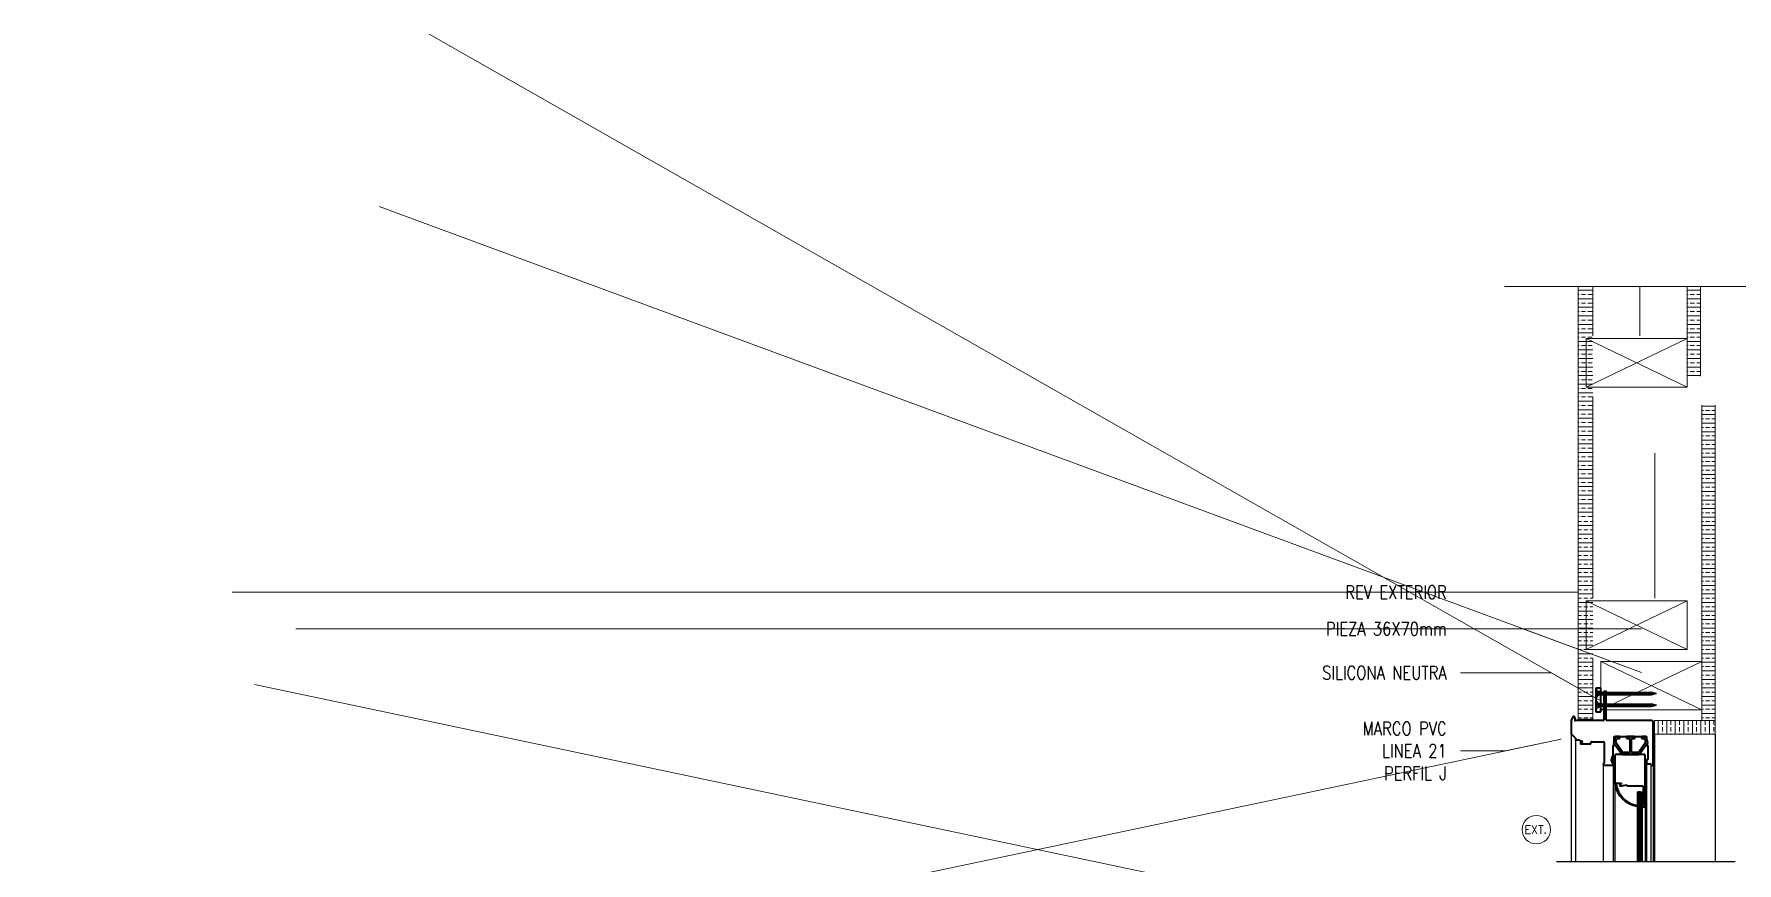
# Model space of a CAD drawing. Header units: metres. Extents: x -2 to 690, y -116 to 73.
# Drawn here: x 149.536 to 150.801, y 30.489 to 31.105 of the extents above; entities that cross this region are included whole.
import ezdxf

# ---------------------------------------------------------------- set-up
doc = ezdxf.new("R2010")
doc.units = ezdxf.units.M
doc.header["$LTSCALE"] = 5
doc.header["$MEASUREMENT"] = 0
doc.layers.get('0').update_dxf_attribs({"color": 30})
doc.layers.get('DEFPOINTS').update_dxf_attribs({"color": 210})
doc.layers.add('_AUX', color=210, linetype='Continuous', lineweight=18, plot=False)
for name, color, linetype, lineweight in [('A-ANNO-SYMB', 3, 'Continuous', 18), ('A-ANNO-TEXT', 3, 'Continuous', 18), ('A-DETL-PATT', 8, 'Continuous', 18), ('A-ELEV-MBE1', 7, 'Continuous', 35), ('A-ELEV-MBE2', 4, 'Continuous', 25), ('A-FURN', 8, 'Continuous', 18), ('A-WALL-PATT', 8, 'Continuous', 18), ('A-WALL-STUD', 3, 'Continuous', 18)]:
    doc.layers.add(name, color=color, linetype=linetype, lineweight=lineweight)
doc.styles.add('E-ROMANS', font='romans.shx', dxfattribs={"width": 0.8})
doc.dimstyles.new('E-0100_TICK_12', dxfattribs={"dimscale": 0.001, "dimtxt": 120, "dimasz": 120, "dimexe": 60, "dimexo": 40, "dimgap": 60, "dimtad": 0, "dimzin": 0, "dimdsep": 46, "dimtxsty": 'E-ROMANS', "dimblk": 'OBLIQUE', "dimcen": 60, "dimclrd": 256, "dimclre": 256, "dimclrt": 256, "dimadec": 0, "dimazin": 0, "dimtfac": 1, "dimtmove": 1, "dimatfit": 3, "dimldrblk": 'OPEN90', "dimfxl": 1, "dimtfill": 1, "dimtolj": 1, "dimtzin": 0, "dimlwd": -1, "dimarcsym": 0})
pattern_1 = [(0, (-420.2221840538066, 6.901949982656951), (0, 0.00635), []), (0, (-420.2221840538066, 6.90512498265695), (0, 0.00635), [0.003175, -0.0015875])]
pattern_2 = [(0, (0, 0.7523734458184386), (0, 0.00635), []), (0, (0, 0.7555484458184386), (0, 0.00635), [0.003175, -0.0015875])]

# ---------------------------------------------------------------- blocks, each defined once
blk = doc.blocks.new('_Oblique')
at = {"color": 0, "linetype": 'ByBlock', "lineweight": -2}
blk.add_line((-0.5, -0.5), (0.5, 0.5), dxfattribs=at)

msp = doc.modelspace()

# ---------------------------------------------------------------- hatches: boundary and pattern name
at = {"layer": 'A-DETL-PATT'}
h = msp.add_hatch(dxfattribs=at)
h.set_pattern_fill('BRASS', color=256, scale=0.001, style=0)
h.set_pattern_definition(pattern_2)
h.paths.add_polyline_path([(150.69406039334, 30.83589500208995), (150.6940603933401, 30.88089500208991), (150.69406039334, 30.9176797416679), (150.6830603933397, 30.9176797416679), (150.6830603933397, 30.74583338754369), (150.69406039334, 30.74583338754369)])
h = msp.add_hatch(dxfattribs=at)
h.set_pattern_fill('BRASS', color=256, scale=0.001, style=0)
h.set_pattern_definition(pattern_2)
h.paths.add_polyline_path([(150.7740603933401, 30.9176797416679), (150.76406039334, 30.9176797416679), (150.7640603933401, 30.8508950020899), (150.7740603933401, 30.85089500208991)])
h = msp.add_hatch(dxfattribs=at)
h.set_pattern_fill('BRASS', color=256, scale=0.001, style=0)
h.set_pattern_definition(pattern_1)
h.paths.add_polyline_path([(150.7850603933401, 30.8294930092229), (150.7750603933399, 30.8294930092229), (150.7750603933401, 30.59509583381033), (150.78506039334, 30.59509583381032)])
h = msp.add_hatch(dxfattribs=at)
h.set_pattern_fill('BRASS', color=256, scale=0.001, style=0)
h.set_pattern_definition(pattern_1)
h.paths.add_polyline_path([(150.6940603933401, 30.68589500208996), (150.6940603933401, 30.74583338754369), (150.6830603933396, 30.74583338754369), (150.6830603933397, 30.59589500208996), (150.6940603933395, 30.59589500208996), (150.6940603933401, 30.64089500208996)])
h = msp.add_hatch(dxfattribs=at)
h.set_pattern_fill('BRASS', color=256, scale=0.001, angle=90, style=0)
h.set_pattern_definition([(270, (-6.113466616852747e-05, 60.21759704628003), (-0.00635, -3.888253587292846e-19), []), (270, (-0.003236134666168566, 60.21759704628003), (-0.00635, -3.888253587292846e-19), [0.003175, -0.0015875])])
h.paths.add_polyline_path([(150.7398719298317, 30.59489500208996), (150.7398719298317, 30.58489500208995), (150.7849992586738, 30.58489500208995), (150.7849992586738, 30.59489500208996)])

# ---------------------------------------------------------------- linework, layer by layer
at = {"layer": '_AUX'}
msp.add_lwpolyline([(150.628373589192, 30.9176797416679), (150.8593997640821, 30.9176797416679)], dxfattribs=at)
at = {"layer": 'A-ANNO-SYMB'}
for p, q in [((150.6940603933401, 30.88089500208991), (150.6940603933401, 30.9176797416679)), ((150.6940603933401, 30.68589500208996), (150.6940603933401, 30.83589500208991)), ((150.6940603933396, 30.59589500208996), (150.6840603933396, 30.59589500208996))]:
    msp.add_line(p, q, dxfattribs=at)
for points in [[(150.6830603933397, 30.74583338754369), (150.6830603933397, 30.9176797416679)], [(150.7640603933401, 30.85089500208991), (150.7640603933401, 30.9176797416679)], [(150.7740603933401, 30.85089500208991), (150.7740603933401, 30.9176797416679)], [(150.77506039334, 30.8294930092229), (150.77506039334, 30.59509583381033)], [(150.78506039334, 30.59509583381033), (150.7850603933401, 30.8294930092229)], [(150.6830603933397, 30.59589500208996), (150.6830603933397, 30.74583338754369)], [(150.6940603933401, 30.64089500208996), (150.6940603933396, 30.59589500208996), (150.6830603933397, 30.59589500208996)], [(150.78506039334, 30.59509583381033), (150.77506039334, 30.59509583381033)]]:
    msp.add_lwpolyline(points, dxfattribs=at)
msp.add_lwpolyline([(150.7398719298317, 30.59489500208996), (150.7849992586738, 30.59489500208996), (150.7849992586738, 30.58489500208995), (150.7398719298317, 30.58489500208995)], close=True, dxfattribs=at)
at = {"layer": 'A-ANNO-TEXT'}
for start, end in [(0, 180), (180, 0)]:
    msp.add_arc((150.6520741389482, 30.51381485256162), 0.01057730889806408, start, end, dxfattribs=at)
at = {"layer": 'A-ELEV-MBE1'}
for p, q in [((150.6962032309939, 30.61905775113292), (150.6962032309939, 30.60150755061798)), ((150.6999883807161, 30.61905775113292), (150.6962032309939, 30.61905775113292)), ((150.6999883807161, 30.60150755061796), (150.6999883807161, 30.61905775113292)), ((150.7022037767461, 30.61646329783915), (150.7022037767461, 30.59539929996594)), ((150.70406039334, 30.59539929996594), (150.70406039334, 30.61646329783915)), ((150.6791959254494, 30.59763423853948), (150.6779194091293, 30.59499919342203)), ((150.6805851312258, 30.59731547354621), (150.6805851312258, 30.59538786553404)), ((150.6962032309939, 30.60150755061798), (150.6999883807161, 30.60150755061796)), ((150.6778689399126, 30.59477927775329), (150.6778689399126, 30.58525833888588)), ((150.6779427708565, 30.58508002089181), (150.6811011383789, 30.58192175194213)), ((150.7016994788701, 30.59489500208996), (150.6810779946699, 30.59489500208996)), ((150.7378634326524, 30.59489500208996), (150.7045646912159, 30.59489500208996)), ((150.7099226097166, 30.58308283964369), (150.7341171776139, 30.58308283964369)), ((150.7099226097166, 30.58023310423964), (150.7099226097166, 30.58308283964369)), ((150.713579557899, 30.58304380485892), (150.7110539284661, 30.58304380485892)), ((150.7248043256926, 30.58304380485892), (150.7195306868409, 30.58304380485892)), ((150.7332810840674, 30.58304380485892), (150.7307554546345, 30.58304380485892)), ((150.7341171776139, 30.58133494623639), (150.7341171776139, 30.58308283964369)), ((150.7388719298316, 30.56229967536093), (150.7388719298316, 30.59388650491067)), ((150.6811749693228, 30.58174343394806), (150.6811749693228, 30.5807884617388)), ((150.6814271182608, 30.5805364113735), (150.6828476591635, 30.5805364113735)), ((150.6867012415857, 30.57905715967557), (150.6828476591635, 30.5805364113735)), ((150.6847745482003, 30.57815765524698), (150.6847745482003, 30.57814119360794)), ((150.6867012415857, 30.57905715967557), (150.6852538086133, 30.57874948567063)), ((150.685354352756, 30.57756129047964), (150.6920972175344, 30.57756129047964)), ((150.6926014168377, 30.57806548978293), (150.6926014168377, 30.57869586212792)), ((150.6931057147137, 30.57920006143121), (150.7018966242478, 30.57920006143121)), ((150.7024009221237, 30.57869586212792), (150.7024009221237, 30.56337658198625)), ((150.709178090198, 30.57583764844299), (150.7099226097166, 30.5771270777854)), ((150.709178090198, 30.56230756117603), (150.709178090198, 30.57583764844299)), ((150.7096815009197, 30.57939355961936), (150.7093990901663, 30.57899473452041)), ((150.7093990901663, 30.57870532510604), (150.7150449394909, 30.57073365318876)), ((150.7105778223791, 30.58267849447417), (150.7097190571142, 30.5794734034973)), ((150.7099226097166, 30.5771270777854), (150.7099226097166, 30.57796614028949)), ((150.7099226097166, 30.5771270777854), (150.7099226097166, 30.5771270777854)), ((150.7110393397082, 30.57908009846892), (150.7116345216033, 30.5813014340114)), ((150.7161687667161, 30.57152952907826), (150.7111131706521, 30.5786677689116)), ((150.7121106276902, 30.58166674439616), (150.713579557899, 30.58166674439616)), ((150.714072421343, 30.58215960784024), (150.714072421343, 30.58255094141484)), ((150.7209856197278, 30.57111355233146), (150.7169731198569, 30.57111355233146)), ((150.7190378233968, 30.58255094141484), (150.7190378233968, 30.58215960784024)), ((150.7195306868409, 30.58166674439616), (150.7209856197278, 30.58166674439616)), ((150.7214784831719, 30.58117388095207), (150.7214784831719, 30.57160641577554)), ((150.7228565293616, 30.57160641577554), (150.7228565293616, 30.58117388095207)), ((150.7233493928057, 30.58166674439616), (150.7248043256926, 30.58166674439616)), ((150.7273618926766, 30.57111355233146), (150.7233493928057, 30.57111355233146)), ((150.7252971891367, 30.58215960784024), (150.7252971891367, 30.58255094141484)), ((150.7332218418814, 30.5786677689116), (150.7281662458174, 30.57152952907826)), ((150.7292900730426, 30.57073365318876), (150.7349359223672, 30.57870532510604)), ((150.7302625911904, 30.58255094141484), (150.7302625911904, 30.58215960784024)), ((150.7307554546345, 30.58166674439616), (150.7322243848432, 30.58166674439616)), ((150.7327004909302, 30.5813014340114), (150.7332956728253, 30.57908009846892)), ((150.7346159554193, 30.5794734034973), (150.7337571901543, 30.58267849447417)), ((150.7341171776139, 30.57754929628167), (150.7341171776139, 30.5771270777854)), ((150.7341171776139, 30.5771270777854), (150.7348616971325, 30.57583764844299)), ((150.7349359223672, 30.57899473452041), (150.7346534130411, 30.57939355961936)), ((150.7348616971325, 30.57583764844299), (150.7348616971325, 30.56621015249897)), ((150.7024009221237, 30.56180336187274), (150.7086738908946, 30.56180336187274)), ((150.7103851127725, 30.56883691751055), (150.7103851127725, 30.56767585384686)), ((150.7327153755933, 30.56983841602893), (150.7113866112909, 30.56983841602893)), ((150.7169731198569, 30.56973649186869), (150.7273618926766, 30.56973649186869)), ((150.7329657500358, 30.53121191933466), (150.7329657500358, 30.56958804139934)), ((150.7339049506149, 30.56517346353068), (150.7339049506149, 30.56381828620484)), ((150.7349134477942, 30.56280978902555), (150.736588887786, 30.56280978902555)), ((150.7370852012742, 30.56231347553736), (150.7370852012742, 30.56229967536093)), ((150.7375815147624, 30.56180336187274), (150.7383756163435, 30.56180336187274)), ((150.7104017791592, 30.54819435527281), (150.7104017791592, 30.54882114160537)), ((150.7104017791592, 30.54771712749062), (150.7104017791592, 30.54819435527281)), ((150.7114217300952, 30.54796355921266), (150.7114217300952, 30.54771712749062)), ((150.7149246904634, 30.5482099909347), (150.7116681618172, 30.5482099909347)), ((150.7139596541871, 30.54695171056682), (150.7139596541871, 30.54693544607316)), ((150.7158745720956, 30.54784536553858), (150.7144355631287, 30.54753949951023)), ((150.7145355158351, 30.5463595844251), (150.7155075411195, 30.5463595844251)), ((150.7158745720956, 30.54784536553858), (150.7149246904634, 30.5482099909347)), ((150.7155075411195, 30.5463595844251), (150.7193677461863, 30.54718000491411)), ((150.7193677461863, 30.54718000491411), (150.7193677461863, 30.54686023511159)), ((150.7198684954455, 30.5463595844251), (150.7312131276287, 30.5463595844251)), ((150.7314635022583, 30.5461092097955), (150.7314635022583, 30.53227601151043)), ((150.730105192408, 30.53203543561551), (150.730105192408, 30.54160353195893)), ((150.730105192408, 30.54160353195893), (150.7313057862235, 30.54160353195893)), ((150.7313057862235, 30.54160353195893), (150.7312898260319, 30.53203543561551)), ((150.7312898260319, 30.53204092079445), (150.730105192408, 30.53204092079445)), ((150.7314635022583, 30.53071107150278), (150.7324650007766, 30.53071107150278))]:
    msp.add_line(p, q, dxfattribs=at)
for points in [[(150.7071302425878, 30.56575730956655), (150.7103851127725, 30.56575730956655)], [(150.7071302425878, 30.56575730956655), (150.7103851127725, 30.56575730956655)], [(150.7103851127725, 30.56591204668467), (150.7076334561642, 30.56600610703312)], [(150.7076334561642, 30.56600600846043), (150.7103851127725, 30.56591194811199)], [(150.7076334561642, 30.56550861067266), (150.7103851127725, 30.56560267102111)], [(150.7103851127725, 30.56560257244842), (150.7076334561642, 30.56550851209997)], [(150.7103851127725, 30.56614595791906), (150.7076433134331, 30.56630783803359)], [(150.7076433134331, 30.5663077394609), (150.7103851127725, 30.56614591948014)], [(150.7076433134331, 30.56520687967219), (150.7103851127725, 30.56536869965295)], [(150.7103851127725, 30.56536866121403), (150.7076433134331, 30.5652067810995)], [(150.7103851127725, 30.56642581314594), (150.7076694351956, 30.56672026616359)], [(150.7076694351956, 30.5667201675909), (150.7103851127725, 30.56642571457325)], [(150.7076694351956, 30.56479445154218), (150.7103851127725, 30.56508890455984)], [(150.7103851127725, 30.56508880598716), (150.7076694351956, 30.5647943529695)], [(150.7103851127725, 30.56673548714182), (150.7077206929938, 30.56719410507873)], [(150.7077206929938, 30.56719400650605), (150.7103851127725, 30.56673538856913)], [(150.7077206929938, 30.56432061262704), (150.7103851127725, 30.56477923056396)], [(150.7103851127725, 30.56477913199127), (150.7077206929938, 30.56432051405436)], [(150.7103851127725, 30.56705191130091), (150.7078012268805, 30.56766074818759)], [(150.7078012268805, 30.5676606496149), (150.7103851127725, 30.56705181272822)], [(150.7078012268805, 30.56385396951818), (150.7103851127725, 30.56446280640487)], [(150.7103851127725, 30.56446270783218), (150.7078012268805, 30.5638538709455)], [(150.7103851127725, 30.56736312444544), (150.7079186269529, 30.5680802735512)], [(150.7079186269529, 30.56808017497851), (150.7103851127725, 30.56736302587275)], [(150.7079186269529, 30.56343444415458), (150.7103851127725, 30.56415159326034)], [(150.7103851127725, 30.56415149468765), (150.7079186269529, 30.5634343455819)], [(150.7103851127725, 30.56767585384686), (150.7081165609121, 30.56844627394477)], [(150.7081165609121, 30.56844617537208), (150.7103851127725, 30.56767575527417)], [(150.7081165609121, 30.56306844376101), (150.7103851127725, 30.56383886385892)], [(150.7103851127725, 30.56383876528623), (150.7081165609121, 30.56306834518832)]]:
    msp.add_lwpolyline(points, dxfattribs=at)
msp.add_lwpolyline([(150.7103851127725, 30.56767585384686), (150.7103851127725, 30.5495643796839, 0.414214), (150.7106354874021, 30.54931400505431), (150.7108946426033, 30.54931400505431)], format="xyb", dxfattribs=at)
for centre, radius, start, end in [((150.7026966401902, 30.61646329783915), 0.0004928634440826526, 90.00000000000001, 180), ((150.7035675298959, 30.61646329783915), 0.0004928634440826526, 0, 90.00000000000001), ((150.6798539566782, 30.59731547354621), 0.000731174547567133, 0, 154.153417972373), ((150.6783732396057, 30.59477929326431), 0.0005042996933303999, 154.1478392542318, 180.0017622779357), ((150.6781211046747, 30.58525830190008), 0.0002521647648307422, 179.9915962481421, 224.9915152559363), ((150.6810779946699, 30.59538786553404), 0.0004928634440826526, 180, 270), ((150.7016994792469, 30.59539929958919), 0.0005042974992372359, 269.9999571964684, 4.280430102214224e-05), ((150.7045646908392, 30.59539929958919), 0.0005042974992370118, 179.999957195699, 270.0000428035316), ((150.71105390681, 30.58255092527342), 0.0004928795859783889, 89.99748253942288, 164.9996898688442), ((150.7135795582672, 30.58255094178305), 0.0004928630758766891, 359.999957195699, 90.00004280353158), ((150.7195306864727, 30.58255094178305), 0.0004928630758768018, 89.99995719646844, 180.000042804301), ((150.7248043260608, 30.58255094178305), 0.0004928630758766891, 359.999957195699, 90.00004280353158), ((150.7307554542663, 30.58255094178305), 0.0004928630758768018, 89.99995719646844, 180.000042804301), ((150.7332811057235, 30.58255092527342), 0.0004928795859783823, 15.0003101311562, 90.00251746057872), ((150.7378634334058, 30.5938865056641), 0.001008496425859194, 359.999957195699, 90.00004280353158), ((150.6809228045607, 30.58174347093385), 0.0002521647648307036, 359.9915962480908, 44.99151525593636), ((150.6814270687861, 30.58078851083677), 0.0002520994681288484, 180.0111587164629, 270.0112443255283), ((150.6853795920704, 30.57815766085985), 0.0006050438700788569, 101.9988153062181, 180.0005315214874), ((150.6853544016091, 30.57814114388844), 0.0005798534108637012, 179.9950871761936, 269.9951727852076), ((150.6920972179111, 30.57806548940626), 0.0005041989266218994, 269.9999571964684, 4.280424972615634e-05), ((150.6931056650507, 30.57869581321832), 0.0005042482153385482, 89.99435698209243, 179.9944425912595), ((150.7018966739108, 30.57869581321832), 0.0005042482153380881, 0.005557408689190925, 90.00564301790759), ((150.7096034312409, 30.57885002981322), 0.000250389151209732, 144.6956744685281, 215.3043255314719), ((150.7094773041222, 30.57953836234216), 0.0002503281060003969, 324.6582817948256, 344.9599117910947), ((150.7115153444821, 30.578952556183), 0.0004927956771824968, 165.0003154465272, 215.3030675138176), ((150.7121106060341, 30.58117386481065), 0.0004928795859779465, 89.99748253942288, 164.9996898688442), ((150.7135795582672, 30.58215960747203), 0.0004928630758768018, 269.9999571964684, 4.280430102214224e-05), ((150.7169731100308, 30.57209928524724), 0.002362793378569641, 215.308138254135, 270.0002382746894), ((150.7169731478669, 30.57209926330588), 0.000985710974822694, 215.3095175278368, 269.9983718768911), ((150.7195306864727, 30.58215960747203), 0.0004928630758766891, 179.999957195699, 270.0000428035316), ((150.720985620096, 30.58117388132028), 0.0004928630758766891, 359.999957195699, 90.00004280353158), ((150.720985620096, 30.57160641540733), 0.0004928630758771401, 269.9999571964684, 4.280430102214224e-05), ((150.7233493924375, 30.58117388132028), 0.0004928630758771401, 89.99995719646844, 180.000042804301), ((150.7233493924375, 30.57160641540733), 0.0004928630758768018, 179.999957195699, 270.0000428035316), ((150.7248043260608, 30.58215960747203), 0.0004928630758768018, 269.9999571964684, 4.280430102214224e-05), ((150.7273618646666, 30.57209926330588), 0.000985710974822905, 270.0016281231106, 324.6904824721632), ((150.7273619025027, 30.57209928524724), 0.002362793378569654, 269.9997617253106, 324.6918617458654), ((150.7307554542663, 30.58215960747203), 0.0004928630758766891, 179.999957195699, 270.0000428035316), ((150.7322244064994, 30.58117386481065), 0.000492879585978389, 15.0003101311562, 90.00251746057872), ((150.7328196680514, 30.578952556183), 0.0004927956771824326, 324.6969324861824, 14.99968455347279), ((150.7348578045947, 30.5795381553096), 0.0002503673717642083, 194.9886206268242, 215.2772893588918), ((150.7347315812926, 30.57885002981322), 0.000250389151209732, 324.6956744685281, 35.3043255314719), ((150.7024009221237, 30.56258997192949), 0.0007866100567558923, 90.00000000000001, 270), ((150.7086738912713, 30.56230756079936), 0.0005041989266217865, 269.9999571964684, 4.280430102214224e-05), ((150.7113866105427, 30.56883691825875), 0.001001497770181546, 89.99995719646844, 180.000042804301), ((150.7346928250804, 30.56517344609526), 0.0007878744657553779, 94.59144949787634, 179.9987320618103), ((150.7349134470407, 30.56381828545141), 0.00100849642585897, 179.999957195699, 270.0000428035316), ((150.7346095368927, 30.56621014048788), 0.0002521602400922775, 274.5990250425026, 0.002729156436056286), ((150.7365888881567, 30.56231347590814), 0.0004963131174079215, 359.999957195699, 90.00004280353158), ((150.7375815143916, 30.56229967499014), 0.0004963131174078095, 179.999957195699, 270.0000428035316), ((150.7383756167143, 30.56229967499014), 0.0004963131174078095, 269.9999571964684, 4.280430102214224e-05), ((150.7108946426033, 30.54882114160537), 0.0004928634440826526, 90.00000000000001, 180), ((150.7297385899152, 30.55070889053277), 0.01956688264172495, 188.7949839441866, 261.969773419138), ((150.7116681618172, 30.54796355921266), 0.0002464317220413263, 90.00000000000001, 180), ((150.7300461192526, 30.55031931261115), 0.01880529816005018, 187.9538315144846, 260.8795580691357), ((150.714560569194, 30.54695173056787), 0.0006009150072853303, 102.0067075370886, 180.001907051214), ((150.7145355154049, 30.54693544564295), 0.0005758612178549246, 179.9999571957503, 270.0000428035316), ((150.7198684953615, 30.54686033360996), 0.0005007491848658484, 180.0112701945451, 270.0000096122066), ((150.7314635022583, 30.53149354150661), 0.0007824700038255246, 90.00000000000001, 270), ((150.7324650005937, 30.53121182095458), 0.0005007494517952686, 270.0000209331379, 0.01125665434979351)]:
    msp.add_arc(centre, radius, start, end, dxfattribs=at)
at = {"layer": 'A-ELEV-MBE2'}
for p, q in [((150.6967404689217, 30.61200984828202), (150.6967404689217, 30.61829246326261)), ((150.7005028360668, 30.61515463675051), (150.6967404689217, 30.61515463675051)), ((150.6967404689217, 30.60319966906128), (150.6967404689217, 30.60948228407097)), ((150.6994975538996, 30.61515115578687), (150.7375217780004, 30.61515115578687)), ((150.7005028360668, 30.61361751637333), (150.7005028360668, 30.6166847951713)), ((150.7005028360668, 30.61615445367671), (150.7375217780004, 30.61615445367671)), ((150.7005028360668, 30.61585703118499), (150.7022120093911, 30.61414785786793)), ((150.7005028360668, 30.61414785786793), (150.7375217780004, 30.61414785786793)), ((150.702129036415, 30.61615445367671), (150.7041356322238, 30.61414785786793)), ((150.7040526592404, 30.61615445367671), (150.7060592550492, 30.61414785786793)), ((150.7059762820658, 30.61615445367671), (150.7079828778746, 30.61414785786793)), ((150.7078999048913, 30.61615445367671), (150.7099065007, 30.61414785786793)), ((150.7098235277167, 30.61615445367671), (150.7118301235255, 30.61414785786793)), ((150.7117471505421, 30.61615445367671), (150.7137537463509, 30.61414785786793)), ((150.7136707733675, 30.61615445367671), (150.7156773691763, 30.61414785786793)), ((150.7155943962002, 30.61615445367671), (150.7176009920017, 30.61414785786793)), ((150.7175180190256, 30.61615445367671), (150.7195246148344, 30.61414785786793)), ((150.719441641851, 30.61615445367671), (150.7214482376598, 30.61414785786793)), ((150.7213652646765, 30.61615445367671), (150.7233718604852, 30.61414785786793)), ((150.7232888875019, 30.61615445367671), (150.7252954833106, 30.61414785786793)), ((150.7252125103273, 30.61615445367671), (150.7272191061361, 30.61414785786793)), ((150.7271361331527, 30.61615445367671), (150.7291427289615, 30.61414785786793)), ((150.7290597559781, 30.61615445367671), (150.7310663517869, 30.61414785786793)), ((150.7309833788108, 30.61615445367671), (150.7329899746196, 30.61414785786793)), ((150.7329070016362, 30.61615445367671), (150.734913597445, 30.61414785786793)), ((150.7348306244616, 30.61615445367671), (150.7368372202704, 30.61414785786793)), ((150.7367542472871, 30.61615445367671), (150.7385009393997, 30.61440776156406)), ((150.7413016033401, 30.61515115578687), (150.7375217780004, 30.61615445367671)), ((150.7375217780004, 30.61414785786793), (150.7413016033401, 30.61515115578687)), ((150.7375217780004, 30.61515115578687), (150.7413016033401, 30.61515115578687)), ((150.7390956238828, 30.61573669991368), (150.7400210671344, 30.61481125666206)), ((150.7005028360668, 30.60634445755887), (150.6967404689217, 30.60634445755887)), ((150.6994975538996, 30.60634097656612), (150.7375217780004, 30.60634097656612)), ((150.7005028360668, 30.60480733718169), (150.7005028360668, 30.60787461597966)), ((150.7005028360668, 30.60734427448507), (150.7375217780004, 30.60734427448507)), ((150.7005028360668, 30.60704685199335), (150.7022120093911, 30.60533767867629)), ((150.7005028360668, 30.60533767867629), (150.7375217780004, 30.60533767867629)), ((150.702129036415, 30.60734427448507), (150.7041356322238, 30.60533767867629)), ((150.7040526592404, 30.60734427448507), (150.7060592550492, 30.60533767867629)), ((150.7059762820658, 30.60734427448507), (150.7079828778746, 30.60533767867629)), ((150.7078999048913, 30.60734427448507), (150.7099065007, 30.60533767867629)), ((150.7098235277167, 30.60734427448507), (150.7118301235255, 30.60533767867629)), ((150.7117471505421, 30.60734427448507), (150.7137537463509, 30.60533767867629)), ((150.7136707733675, 30.60734427448507), (150.7156773691763, 30.60533767867629)), ((150.7155943962002, 30.60734427448507), (150.7176009920017, 30.60533767867629)), ((150.7175180190256, 30.60734427448507), (150.7195246148344, 30.60533767867629)), ((150.719441641851, 30.60734427448507), (150.7214482376598, 30.60533767867629)), ((150.7213652646765, 30.60734427448507), (150.7233718604852, 30.60533767867629)), ((150.7232888875019, 30.60734427448507), (150.7252954833106, 30.60533767867629)), ((150.7252125103273, 30.60734427448507), (150.7272191061361, 30.60533767867629)), ((150.7271361331527, 30.60734427448507), (150.7291427289615, 30.60533767867629)), ((150.7290597559781, 30.60734427448507), (150.7310663517869, 30.60533767867629)), ((150.7309833788108, 30.60734427448507), (150.7329899746196, 30.60533767867629)), ((150.7329070016362, 30.60734427448507), (150.734913597445, 30.60533767867629)), ((150.7348306244616, 30.60734427448507), (150.7368372202704, 30.60533767867629)), ((150.7367542472871, 30.60734427448507), (150.7385009393997, 30.60559758237242)), ((150.7413016033401, 30.60634097656612), (150.7375217780004, 30.60734427448507)), ((150.7375217780004, 30.60533767867629), (150.7413016033401, 30.60634097656612)), ((150.7375217780004, 30.60634097656612), (150.7413016033401, 30.60634097656612)), ((150.7390956238828, 30.60692652072203), (150.7400210671344, 30.60600107747042)), ((150.6778689399126, 30.58525833888588), (150.6778689399126, 30.48998524604923)), ((150.6811749693228, 30.5807884617388), (150.6811749693228, 30.48998524604923)), ((150.701614312067, 30.56258997192949), (150.701614312067, 30.48998524604923)), ((150.709178090198, 30.56230756117603), (150.709178090198, 30.48998524604923)), ((150.7339049506149, 30.56381828545141), (150.7339049506149, 30.48998524604923)), ((150.7370852012742, 30.56229967536093), (150.7370852012741, 30.48998524604923)), ((150.7388719298316, 30.56229967499014), (150.7388719298316, 30.48998524604923)), ((150.7103851127725, 30.5495643796839), (150.7103851127725, 30.48998524604924)), ((150.7274981248273, 30.54189518170828), (150.7274981248273, 30.48998524604923)), ((150.7284838517154, 30.48998524604923), (150.7284838517154, 30.54189518170828)), ((150.7294695786036, 30.48998524604923), (150.7294695786036, 30.54189518170828)), ((150.7306823334139, 30.53144934810105), (150.7306823334139, 30.48998524604923)), ((150.7329657500358, 30.53121191933466), (150.7329657500358, 30.48998524604923))]:
    msp.add_line(p, q, dxfattribs=at)
for points in [[(150.7398719298317, 30.58489500208995), (150.7399009674176, 30.48998524604923)], [(150.7849992586738, 30.58489500208995), (150.7849992586738, 30.48998524604923)], [(150.7299624420477, 30.48998524604923), (150.7299624420477, 30.5414023182642), (150.7294695786036, 30.54189518170828), (150.7274981248273, 30.54189518170828), (150.7270052613832, 30.5414023182642), (150.7270052613832, 30.48998524604923)]]:
    msp.add_lwpolyline(points, dxfattribs=at)
for centre, radius, start, end in [((150.6994556478056, 30.61944039810233), 0.002947872244154211, 202.9178753525266, 290.8078656470707), ((150.701132076583, 30.63344997615646), 0.01765874508389389, 255.5998112728749, 267.9579262475185), ((150.701132076583, 30.59685929737366), 0.01765874508389395, 92.04207375248146, 104.4001887271251), ((150.6994556478056, 30.6108619134423), 0.002947872244159235, 69.1921343530129, 157.0821246473588), ((150.6994556478056, 30.61063021891069), 0.002947872244154211, 202.9178753525266, 290.8078656470707), ((150.701132076583, 30.62463979693572), 0.01765874508389389, 255.5998112728749, 267.9579262475185), ((150.701132076583, 30.58804911818202), 0.01765874508389395, 92.04207375248146, 104.4001887271251), ((150.6994556478207, 30.60205173423611), 0.00294787225239832, 69.19213472780812, 157.0821250221489)]:
    msp.add_arc(centre, radius, start, end, dxfattribs=at)
at = {"layer": 'A-FURN'}
for p, q in [((150.730105192408, 30.53998594771786), (150.7313050894948, 30.54118584480466)), ((150.730105192408, 30.53933214257145), (150.7313039970841, 30.54053094724758)), ((150.730105192408, 30.53867833742133), (150.7313029046735, 30.5398760496868)), ((150.730105192408, 30.53802453227491), (150.7313018122628, 30.53922115212972)), ((150.730105192408, 30.53606311683278), (150.7312985350308, 30.53725645945559)), ((150.730105192408, 30.53540931168636), (150.7312974426202, 30.53660156189852)), ((150.730105192408, 30.53475550653625), (150.7312963502095, 30.53594666433774)), ((150.730105192408, 30.53410170138983), (150.7312952577988, 30.53529176678066)), ((150.730105192408, 30.53214028594769), (150.7312919805668, 30.53332707410653)), ((150.7306541472222, 30.53203543561549), (150.7312908881562, 30.53267217654946))]:
    msp.add_line(p, q, dxfattribs=at)
for centre, radius, start, end in [((150.7327153755933, 30.56958804158638), 0.000250374442545894, 359.9999571957503, 90.00004280353158), ((150.7312131278157, 30.54610920998255), 0.0002503744425453301, 359.9999571956477, 90.00004280353158), ((150.7270278269539, 30.53154388269219), 0.0002112290016580506, 263.8464055642544, 79.78551563113841)]:
    msp.add_arc(centre, radius, start, end, dxfattribs=at)
at = {"layer": 'A-WALL-PATT', "ltscale": 0.075}
msp.add_line((150.74006039334, 30.79381529217954), (150.74006039334, 30.68589500208995), dxfattribs=at)
msp.add_lwpolyline([(150.7290603933401, 30.88089500208991), (150.7290603933401, 30.9176797416679)], dxfattribs=at)
at = {"layer": 'A-WALL-STUD'}
for p, q in [((150.7640603933401, 30.87889500208991), (150.6890603933401, 30.84289500208991)), ((150.6890603933401, 30.87889500208991), (150.7640603933401, 30.84289500208991)), ((150.76406039334, 30.68389500208996), (150.68906039334, 30.64789500208996)), ((150.68906039334, 30.68389500208996), (150.76406039334, 30.64789500208996)), ((150.77506039334, 30.63889500208996), (150.70006039334, 30.60289500208996)), ((150.70006039334, 30.63889500208996), (150.77506039334, 30.60289500208996))]:
    msp.add_line(p, q, dxfattribs=at)
for points in [[(150.7640603933401, 30.87889500208991), (150.7640603933401, 30.84289500208991), (150.6890603933401, 30.84289500208991), (150.6890603933401, 30.87889500208991), (150.7640603933401, 30.87889500208991)], [(150.76406039334, 30.68389500208996), (150.76406039334, 30.64789500208996), (150.68906039334, 30.64789500208996), (150.68906039334, 30.68389500208996), (150.76406039334, 30.68389500208996)], [(150.77506039334, 30.63889500208996), (150.77506039334, 30.60289500208996), (150.70006039334, 30.60289500208996), (150.70006039334, 30.63889500208996), (150.77506039334, 30.63889500208996)]]:
    msp.add_lwpolyline(points, dxfattribs=at)
at = {"layer": 'DEFPOINTS'}
msp.add_line((150.7998048594278, 30.48998524604923), (150.6670434317103, 30.48998524604923), dxfattribs=at)

# ---------------------------------------------------------------- texts
at = {"layer": 'A-ANNO-TEXT', "style": 'E-ROMANS'}
msp.add_text('EXT.', height=0.006, dxfattribs=at).set_placement((150.6432712162321, 30.51082903317018))
at = {"layer": 'A-ANNO-TEXT', "char_height": 0.01, "attachment_point": 6, "style": 'E-ROMANS'}
for s, insert in [('REV EXTERIOR', (150.5854681957416, 30.69041537924478)), ('PIEZA 36X70mm', (150.5854681957416, 30.66316914283377)), ('SILICONA NEUTRA', (150.5854681957416, 30.63048912289974)), ('MARCO PVC\\PLINEA 21\\PPERFIL J', (150.5854681957416, 30.57237064093882))]:
    msp.add_mtext(s, dxfattribs=dict(at, insert=insert))

# ---------------------------------------------------------------- leaders
at = {"layer": 'A-ANNO-TEXT', "annotation_type": 0, "has_hookline": 1, "hookline_direction": 1}
for points in [[(150.6984404389731, 30.61044244602443), (150.6631780135204, 30.63052351980811), (150.5957995281501, 30.63052351980811)], [(150.7301885236179, 30.6306099700029), (150.641942780548, 30.66320353974215), (150.5957995281501, 30.66320353974215)], [(150.6830603933397, 30.69044977615315), (150.641942780548, 30.69044977615315), (150.5957995281501, 30.69044977615315)], [(150.7301885236179, 30.66320353974215), (150.641942780548, 30.66320353974215), (150.5957995281501, 30.66320353974215)], [(150.6781360488838, 30.41556083256283), (150.6367505337238, 30.42428183066104), (150.6035297671122, 30.42428183066104)], [(150.6704058099217, 30.58105724212865), (150.6290202947617, 30.57233624403045), (150.5957995281501, 30.57233624403045)]]:
    msp.add_leader(points, dimstyle='E-0100_TICK_12', override={"dimasz": 0.05, "dimtad": 0, "dimldrblk": 'Open90'}, dxfattribs=at)

doc.saveas('drawing.dxf')
